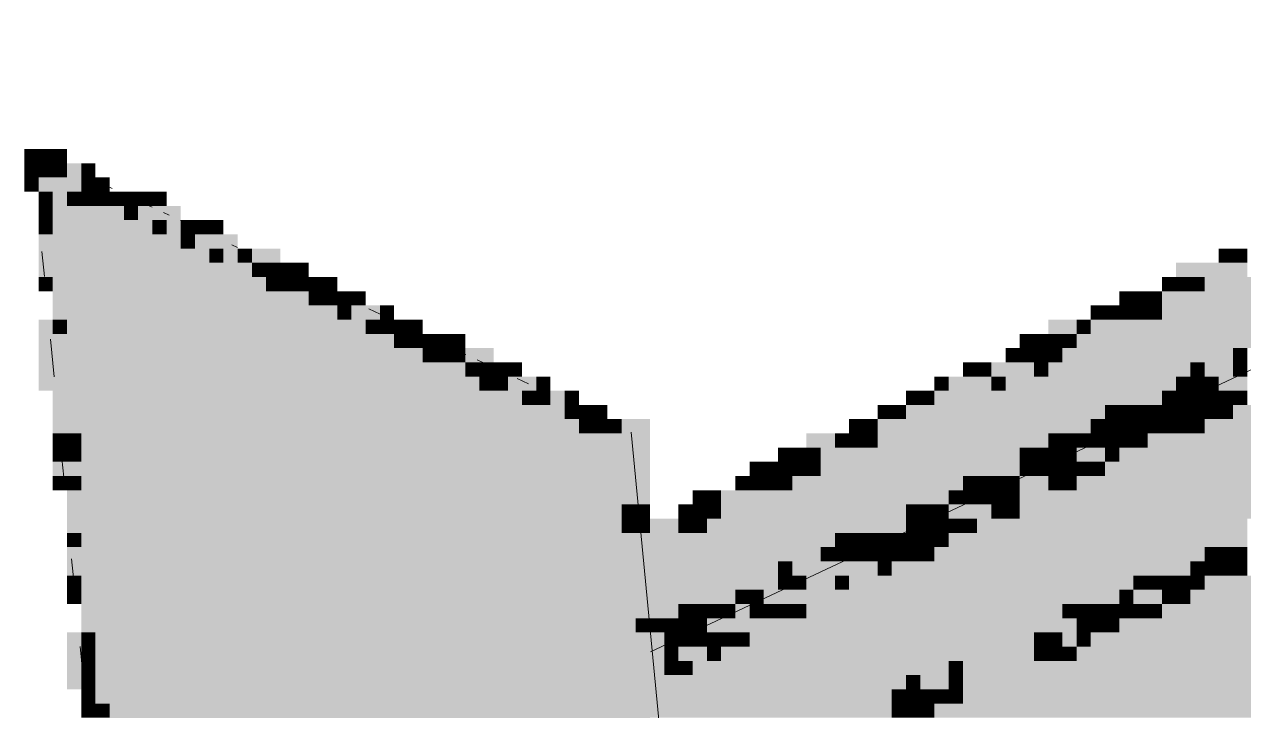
# Model space of a CAD drawing. Header units: millimetres. Extents: x 5 to 1315, y 5 to 292.
# Drawn here: x 1168.33 to 1176.59, y 98.67 to 103.32 of the extents above; entities that cross this region are included whole.
import ezdxf

# ---------------------------------------------------------------- set-up
doc = ezdxf.new("R2010")
doc.units = ezdxf.units.MM
doc.layers.add('EXISTING', color=7, linetype='Continuous')
doc.layers.add('IMAGES', color=7, linetype='Continuous')

# ---------------------------------------------------------------- blocks, each defined once
blk = doc.blocks.new('SHEET_03')
at = {"layer": 'EXISTING', "color": 250, "lineweight": 9}
for p, q in [((272.5693, 99.065), (281.6291, 103.3183)), ((268.3927, 102.3322), (268.3804, 102.4598)), ((268.3804, 102.4598), (268.5737, 102.369)), ((268.7283, 102.2964), (268.767, 102.2783)), ((268.8829, 102.2238), (268.9216, 102.2057)), ((268.9989, 102.1694), (269.0376, 102.1512)), ((269.1149, 102.1149), (269.1922, 102.0786)), ((269.2695, 102.0424), (269.3081, 102.0242)), ((269.3855, 101.9879), (269.5787, 101.8972)), ((269.7334, 101.8246), (269.772, 101.8064)), ((268.4626, 101.6092), (268.4461, 101.7793)), ((270.0039, 101.6975), (270.0426, 101.6794)), ((270.1199, 101.6431), (270.1972, 101.6068)), ((270.2745, 101.5705), (270.3132, 101.5524)), ((270.3905, 101.5161), (270.4678, 101.4798)), ((270.5451, 101.4435), (270.5838, 101.4253)), ((270.6611, 101.389), (270.8157, 101.3164)), ((271.009, 101.2257), (271.0476, 101.2076)), ((268.5283, 100.9287), (268.5037, 101.1839)), ((271.1636, 101.1531), (271.2023, 101.135)), ((271.2796, 101.0987), (271.3182, 101.0805)), ((271.3955, 101.0442), (271.4729, 101.0079)), ((271.5502, 100.9716), (271.5888, 100.9535)), ((271.6661, 100.9172), (271.7434, 100.8809)), ((271.8208, 100.8446), (271.8594, 100.8265)), ((272.014, 100.7539), (272.0913, 100.7176)), ((272.1687, 100.6813), (272.2073, 100.6631)), ((272.2846, 100.6268), (272.3619, 100.5905)), ((272.4392, 100.5542), (272.9076, 95.706)), ((268.594, 100.2482), (268.5817, 100.3758)), ((268.6639, 99.5253), (268.6474, 99.6954)), ((268.7296, 98.8448), (268.705, 99.1))]:
    blk.add_line(p, q, dxfattribs=at)
at = {"layer": 'IMAGES', "color": 7}
for points in [[(268.3273, 102.3768), (268.4236, 102.3768), (268.3273, 102.4733), (268.4236, 102.4733)], [(268.4236, 102.3768), (268.52, 102.3768), (268.4236, 102.4733), (268.52, 102.4733)], [(268.52, 102.3768), (268.6164, 102.3768), (268.52, 102.4733), (268.6164, 102.4733)], [(268.3273, 102.2804), (268.4236, 102.2804), (268.3273, 102.3768), (268.4236, 102.3768)], [(268.4236, 102.2804), (268.52, 102.2804), (268.4236, 102.3768), (268.52, 102.3768)], [(268.52, 102.2804), (268.6164, 102.2804), (268.52, 102.3768), (268.6164, 102.3768)], [(268.6164, 102.184), (268.7127, 102.184), (268.6164, 102.3768), (268.7127, 102.3768)], [(268.7127, 102.2804), (268.8091, 102.2804), (268.7127, 102.3768), (268.8091, 102.3768)], [(268.3273, 102.184), (268.4236, 102.184), (268.3273, 102.2804), (268.4236, 102.2804)], [(268.4236, 102.184), (268.6164, 102.184), (268.4236, 102.2804), (268.6164, 102.2804)], [(268.7127, 102.184), (268.8091, 102.184), (268.7127, 102.2804), (268.8091, 102.2804)], [(268.8091, 102.184), (268.9055, 102.184), (268.8091, 102.2804), (268.9055, 102.2804)], [(268.4236, 102.0876), (268.52, 102.0876), (268.4236, 102.184), (268.52, 102.184)], [(268.52, 101.9912), (268.6164, 101.9912), (268.52, 102.184), (268.6164, 102.184)], [(268.6164, 102.0876), (268.7127, 102.0876), (268.6164, 102.184), (268.7127, 102.184)], [(268.7127, 102.0876), (268.8091, 102.0876), (268.7127, 102.184), (268.8091, 102.184)], [(268.8091, 102.0876), (268.9055, 102.0876), (268.8091, 102.184), (268.9055, 102.184)], [(268.9055, 102.0876), (269.0018, 102.0876), (268.9055, 102.184), (269.0018, 102.184)], [(269.0018, 102.0876), (269.0982, 102.0876), (269.0018, 102.184), (269.0982, 102.184)], [(269.0982, 102.0876), (269.1945, 102.0876), (269.0982, 102.184), (269.1945, 102.184)], [(269.1945, 102.0876), (269.2909, 102.0876), (269.1945, 102.184), (269.2909, 102.184)], [(268.4236, 101.9912), (268.52, 101.9912), (268.4236, 102.0876), (268.52, 102.0876)], [(268.6164, 101.9912), (269.0018, 101.9912), (268.6164, 102.0876), (269.0018, 102.0876)], [(269.0018, 101.9912), (269.0982, 101.9912), (269.0018, 102.0876), (269.0982, 102.0876)], [(269.0982, 101.9912), (269.2909, 101.9912), (269.0982, 102.0876), (269.2909, 102.0876)], [(269.2909, 101.8948), (269.3873, 101.8948), (269.2909, 102.0876), (269.3873, 102.0876)], [(268.4236, 101.8948), (268.52, 101.8948), (268.4236, 101.9912), (268.52, 101.9912)], [(268.52, 101.8948), (269.1945, 101.8948), (268.52, 101.9912), (269.1945, 101.9912)], [(269.1945, 101.8948), (269.2909, 101.8948), (269.1945, 101.9912), (269.2909, 101.9912)], [(269.3873, 101.8948), (269.4836, 101.8948), (269.3873, 101.9912), (269.4836, 101.9912)], [(269.4836, 101.8948), (269.58, 101.8948), (269.4836, 101.9912), (269.58, 101.9912)], [(269.58, 101.8948), (269.6764, 101.8948), (269.58, 101.9912), (269.6764, 101.9912)], [(268.4236, 101.6056), (268.52, 101.6056), (268.4236, 101.8948), (268.52, 101.8948)], [(268.52, 101.7984), (269.3873, 101.7984), (268.52, 101.8948), (269.3873, 101.8948)], [(269.3873, 101.7984), (269.4836, 101.7984), (269.3873, 101.8948), (269.4836, 101.8948)], [(269.4836, 101.7984), (269.6764, 101.7984), (269.4836, 101.8948), (269.6764, 101.8948)], [(269.6764, 101.702), (269.7727, 101.702), (269.6764, 101.8948), (269.7727, 101.8948)], [(268.52, 101.702), (269.58, 101.702), (268.52, 101.7984), (269.58, 101.7984)], [(269.58, 101.702), (269.6764, 101.702), (269.58, 101.7984), (269.6764, 101.7984)], [(269.7727, 101.702), (269.8691, 101.702), (269.7727, 101.7984), (269.8691, 101.7984)], [(269.8691, 101.702), (270.0618, 101.702), (269.8691, 101.7984), (270.0618, 101.7984)], [(276.4218, 101.702), (276.5182, 101.702), (276.4218, 101.7984), (276.5182, 101.7984)], [(276.5182, 101.702), (276.6145, 101.702), (276.5182, 101.7984), (276.6145, 101.7984)], [(268.52, 101.6056), (269.8691, 101.6056), (268.52, 101.702), (269.8691, 101.702)], [(269.8691, 101.6056), (269.9655, 101.6056), (269.8691, 101.702), (269.9655, 101.702)], [(269.9655, 101.6056), (270.0618, 101.6056), (269.9655, 101.702), (270.0618, 101.702)], [(270.0618, 101.6056), (270.1582, 101.6056), (270.0618, 101.702), (270.1582, 101.702)], [(270.1582, 101.6056), (270.2545, 101.6056), (270.1582, 101.702), (270.2545, 101.702)], [(276.1327, 101.6056), (276.3255, 101.6056), (276.1327, 101.702), (276.3255, 101.702)], [(276.3255, 101.6056), (276.6145, 101.6056), (276.3255, 101.702), (276.6145, 101.702)], [(268.4236, 101.5092), (268.52, 101.5092), (268.4236, 101.6056), (268.52, 101.6056)], [(268.52, 101.5092), (269.9655, 101.5092), (268.52, 101.6056), (269.9655, 101.6056)], [(269.9655, 101.5092), (270.0618, 101.5092), (269.9655, 101.6056), (270.0618, 101.6056)], [(270.0618, 101.5092), (270.1582, 101.5092), (270.0618, 101.6056), (270.1582, 101.6056)], [(270.1582, 101.5092), (270.2545, 101.5092), (270.1582, 101.6056), (270.2545, 101.6056)], [(270.2545, 101.5092), (270.3509, 101.5092), (270.2545, 101.6056), (270.3509, 101.6056)], [(270.3509, 101.5092), (270.4473, 101.5092), (270.3509, 101.6056), (270.4473, 101.6056)], [(276.0364, 101.5092), (276.1327, 101.5092), (276.0364, 101.6056), (276.1327, 101.6056)], [(276.1327, 101.5092), (276.2291, 101.5092), (276.1327, 101.6056), (276.2291, 101.6056)], [(276.2291, 101.5092), (276.3255, 101.5092), (276.2291, 101.6056), (276.3255, 101.6056)], [(276.3255, 101.5092), (277.4818, 101.5092), (276.3255, 101.6056), (277.4818, 101.6056)], [(268.52, 101.3164), (268.6164, 101.3164), (268.52, 101.5092), (268.6164, 101.5092)], [(268.6164, 101.4128), (270.2545, 101.4128), (268.6164, 101.5092), (270.2545, 101.5092)], [(270.2545, 101.4128), (270.3509, 101.4128), (270.2545, 101.5092), (270.3509, 101.5092)], [(270.3509, 101.4128), (270.4473, 101.4128), (270.3509, 101.5092), (270.4473, 101.5092)], [(270.4473, 101.4128), (270.5436, 101.4128), (270.4473, 101.5092), (270.5436, 101.5092)], [(270.5436, 101.4128), (270.64, 101.4128), (270.5436, 101.5092), (270.64, 101.5092)], [(275.7473, 101.4128), (275.8436, 101.4128), (275.7473, 101.5092), (275.8436, 101.5092)], [(275.8436, 101.4128), (275.94, 101.4128), (275.8436, 101.5092), (275.94, 101.5092)], [(275.94, 101.4128), (276.0364, 101.4128), (275.94, 101.5092), (276.0364, 101.5092)], [(276.0364, 101.4128), (276.2291, 101.4128), (276.0364, 101.5092), (276.2291, 101.5092)], [(276.2291, 101.4128), (277.3855, 101.4128), (276.2291, 101.5092), (277.3855, 101.5092)], [(268.6164, 101.3164), (270.4473, 101.3164), (268.6164, 101.4128), (270.4473, 101.4128)], [(270.4473, 101.3164), (270.5436, 101.3164), (270.4473, 101.4128), (270.5436, 101.4128)], [(270.5436, 101.3164), (270.7364, 101.3164), (270.5436, 101.4128), (270.7364, 101.4128)], [(270.7364, 101.3164), (270.8327, 101.3164), (270.7364, 101.4128), (270.8327, 101.4128)], [(275.5545, 101.3164), (275.6509, 101.3164), (275.5545, 101.4128), (275.6509, 101.4128)], [(275.6509, 101.3164), (275.7473, 101.3164), (275.6509, 101.4128), (275.7473, 101.4128)], [(275.7473, 101.3164), (275.8436, 101.3164), (275.7473, 101.4128), (275.8436, 101.4128)], [(275.8436, 101.3164), (275.94, 101.3164), (275.8436, 101.4128), (275.94, 101.4128)], [(275.94, 101.3164), (276.0364, 101.3164), (275.94, 101.4128), (276.0364, 101.4128)], [(276.0364, 101.3164), (277.0964, 101.3164), (276.0364, 101.4128), (277.0964, 101.4128)], [(268.4236, 100.8344), (268.52, 100.8344), (268.4236, 101.3164), (268.52, 101.3164)], [(268.52, 101.22), (268.6164, 101.22), (268.52, 101.3164), (268.6164, 101.3164)], [(268.6164, 101.22), (270.64, 101.22), (268.6164, 101.3164), (270.64, 101.3164)], [(270.64, 101.22), (270.7364, 101.22), (270.64, 101.3164), (270.7364, 101.3164)], [(270.7364, 101.22), (270.8327, 101.22), (270.7364, 101.3164), (270.8327, 101.3164)], [(270.8327, 101.22), (270.9291, 101.22), (270.8327, 101.3164), (270.9291, 101.3164)], [(270.9291, 101.22), (271.0255, 101.22), (270.9291, 101.3164), (271.0255, 101.3164)], [(275.2655, 101.22), (275.4582, 101.22), (275.2655, 101.3164), (275.4582, 101.3164)], [(275.4582, 101.22), (275.5545, 101.22), (275.4582, 101.3164), (275.5545, 101.3164)], [(275.5545, 101.22), (275.7473, 101.22), (275.5545, 101.3164), (275.7473, 101.3164)], [(275.7473, 101.22), (277, 101.22), (275.7473, 101.3164), (277, 101.3164)], [(268.52, 100.8344), (268.6164, 100.8344), (268.52, 101.22), (268.6164, 101.22)], [(268.6164, 101.1236), (270.8327, 101.1236), (268.6164, 101.22), (270.8327, 101.22)], [(270.8327, 101.1236), (270.9291, 101.1236), (270.8327, 101.22), (270.9291, 101.22)], [(270.9291, 101.1236), (271.0255, 101.1236), (270.9291, 101.22), (271.0255, 101.22)], [(271.0255, 101.1236), (271.1218, 101.1236), (271.0255, 101.22), (271.1218, 101.22)], [(271.1218, 101.1236), (271.2182, 101.1236), (271.1218, 101.22), (271.2182, 101.22)], [(271.2182, 101.1236), (271.3145, 101.1236), (271.2182, 101.22), (271.3145, 101.22)], [(275.0727, 101.1236), (275.1691, 101.1236), (275.0727, 101.22), (275.1691, 101.22)], [(275.1691, 101.1236), (275.2655, 101.1236), (275.1691, 101.22), (275.2655, 101.22)], [(275.2655, 101.1236), (275.3618, 101.1236), (275.2655, 101.22), (275.3618, 101.22)], [(275.3618, 101.1236), (275.4582, 101.1236), (275.3618, 101.22), (275.4582, 101.22)], [(275.4582, 101.1236), (276.7109, 101.1236), (275.4582, 101.22), (276.7109, 101.22)], [(268.6164, 101.0272), (271.0255, 101.0272), (268.6164, 101.1236), (271.0255, 101.1236)], [(271.0255, 101.0272), (271.1218, 101.0272), (271.0255, 101.1236), (271.1218, 101.1236)], [(271.1218, 101.0272), (271.2182, 101.0272), (271.1218, 101.1236), (271.2182, 101.1236)], [(271.2182, 101.0272), (271.3145, 101.0272), (271.2182, 101.1236), (271.3145, 101.1236)], [(271.3145, 101.0272), (271.5073, 101.0272), (271.3145, 101.1236), (271.5073, 101.1236)], [(274.9764, 101.0272), (275.0727, 101.0272), (274.9764, 101.1236), (275.0727, 101.1236)], [(275.0727, 101.0272), (275.1691, 101.0272), (275.0727, 101.1236), (275.1691, 101.1236)], [(275.1691, 101.0272), (275.2655, 101.0272), (275.1691, 101.1236), (275.2655, 101.1236)], [(275.2655, 101.0272), (275.3618, 101.0272), (275.2655, 101.1236), (275.3618, 101.1236)], [(275.3618, 101.0272), (276.5182, 101.0272), (275.3618, 101.1236), (276.5182, 101.1236)], [(276.5182, 101.0272), (276.6145, 101.0272), (276.5182, 101.1236), (276.6145, 101.1236)], [(268.6164, 100.9308), (271.3145, 100.9308), (268.6164, 101.0272), (271.3145, 101.0272)], [(271.3145, 100.9308), (271.4109, 100.9308), (271.3145, 101.0272), (271.4109, 101.0272)], [(271.4109, 100.9308), (271.5073, 100.9308), (271.4109, 101.0272), (271.5073, 101.0272)], [(271.5073, 100.9308), (271.6036, 100.9308), (271.5073, 101.0272), (271.6036, 101.0272)], [(271.6036, 100.9308), (271.7, 100.9308), (271.6036, 101.0272), (271.7, 101.0272)], [(274.6873, 100.9308), (274.7836, 100.9308), (274.6873, 101.0272), (274.7836, 101.0272)], [(274.7836, 100.9308), (274.88, 100.9308), (274.7836, 101.0272), (274.88, 101.0272)], [(274.88, 100.9308), (275.1691, 100.9308), (274.88, 101.0272), (275.1691, 101.0272)], [(275.1691, 100.9308), (275.2655, 100.9308), (275.1691, 101.0272), (275.2655, 101.0272)], [(275.2655, 100.9308), (276.2291, 100.9308), (275.2655, 101.0272), (276.2291, 101.0272)], [(276.2291, 100.9308), (276.3255, 100.9308), (276.2291, 101.0272), (276.3255, 101.0272)], [(276.3255, 100.9308), (276.5182, 100.9308), (276.3255, 101.0272), (276.5182, 101.0272)], [(276.5182, 100.9308), (276.6145, 100.9308), (276.5182, 101.0272), (276.6145, 101.0272)], [(268.6164, 100.8344), (271.4109, 100.8344), (268.6164, 100.9308), (271.4109, 100.9308)], [(271.4109, 100.8344), (271.5073, 100.8344), (271.4109, 100.9308), (271.5073, 100.9308)], [(271.5073, 100.8344), (271.6036, 100.8344), (271.5073, 100.9308), (271.6036, 100.9308)], [(271.6036, 100.8344), (271.7964, 100.8344), (271.6036, 100.9308), (271.7964, 100.9308)], [(271.7964, 100.8344), (271.8927, 100.8344), (271.7964, 100.9308), (271.8927, 100.9308)], [(274.4945, 100.8344), (274.5909, 100.8344), (274.4945, 100.9308), (274.5909, 100.9308)], [(274.5909, 100.8344), (274.88, 100.8344), (274.5909, 100.9308), (274.88, 100.9308)], [(274.88, 100.8344), (274.9764, 100.8344), (274.88, 100.9308), (274.9764, 100.9308)], [(274.9764, 100.8344), (276.1327, 100.8344), (274.9764, 100.9308), (276.1327, 100.9308)], [(276.1327, 100.8344), (276.2291, 100.8344), (276.1327, 100.9308), (276.2291, 100.9308)], [(276.2291, 100.8344), (276.3255, 100.8344), (276.2291, 100.9308), (276.3255, 100.9308)], [(276.3255, 100.8344), (276.4218, 100.8344), (276.3255, 100.9308), (276.4218, 100.9308)], [(276.4218, 100.8344), (276.6145, 100.8344), (276.4218, 100.9308), (276.6145, 100.9308)], [(268.52, 100.6416), (268.6164, 100.6416), (268.52, 100.8344), (268.6164, 100.8344)], [(268.6164, 100.6416), (268.7127, 100.6416), (268.6164, 100.8344), (268.7127, 100.8344)], [(268.7127, 100.738), (271.7, 100.738), (268.7127, 100.8344), (271.7, 100.8344)], [(271.7, 100.738), (271.7964, 100.738), (271.7, 100.8344), (271.7964, 100.8344)], [(271.7964, 100.738), (271.8927, 100.738), (271.7964, 100.8344), (271.8927, 100.8344)], [(271.8927, 100.6416), (271.9891, 100.6416), (271.8927, 100.8344), (271.9891, 100.8344)], [(271.9891, 100.738), (272.0855, 100.738), (271.9891, 100.8344), (272.0855, 100.8344)], [(274.3018, 100.738), (274.3982, 100.738), (274.3018, 100.8344), (274.3982, 100.8344)], [(274.3982, 100.738), (274.4945, 100.738), (274.3982, 100.8344), (274.4945, 100.8344)], [(274.4945, 100.738), (274.6873, 100.738), (274.4945, 100.8344), (274.6873, 100.8344)], [(274.6873, 100.738), (274.88, 100.738), (274.6873, 100.8344), (274.88, 100.8344)], [(274.88, 100.738), (275.8436, 100.738), (274.88, 100.8344), (275.8436, 100.8344)], [(275.8436, 100.738), (276.0364, 100.738), (275.8436, 100.8344), (276.0364, 100.8344)], [(276.0364, 100.738), (276.1327, 100.738), (276.0364, 100.8344), (276.1327, 100.8344)], [(276.1327, 100.738), (276.2291, 100.738), (276.1327, 100.8344), (276.2291, 100.8344)], [(276.2291, 100.738), (276.3255, 100.738), (276.2291, 100.8344), (276.3255, 100.8344)], [(276.3255, 100.738), (276.4218, 100.738), (276.3255, 100.8344), (276.4218, 100.8344)], [(276.4218, 100.738), (276.5182, 100.738), (276.4218, 100.8344), (276.5182, 100.8344)], [(276.5182, 100.738), (276.6145, 100.738), (276.5182, 100.8344), (276.6145, 100.8344)], [(268.7127, 100.6416), (271.8927, 100.6416), (268.7127, 100.738), (271.8927, 100.738)], [(271.9891, 100.6416), (272.0855, 100.6416), (271.9891, 100.738), (272.0855, 100.738)], [(272.0855, 100.6416), (272.1818, 100.6416), (272.0855, 100.738), (272.1818, 100.738)], [(272.1818, 100.6416), (272.2782, 100.6416), (272.1818, 100.738), (272.2782, 100.738)], [(274.1091, 100.6416), (274.2055, 100.6416), (274.1091, 100.738), (274.2055, 100.738)], [(274.2055, 100.6416), (274.3018, 100.6416), (274.2055, 100.738), (274.3018, 100.738)], [(274.3018, 100.6416), (274.4945, 100.6416), (274.3018, 100.738), (274.4945, 100.738)], [(274.4945, 100.6416), (275.6509, 100.6416), (274.4945, 100.738), (275.6509, 100.738)], [(275.6509, 100.6416), (275.7473, 100.6416), (275.6509, 100.738), (275.7473, 100.738)], [(275.7473, 100.6416), (275.8436, 100.6416), (275.7473, 100.738), (275.8436, 100.738)], [(275.8436, 100.6416), (275.94, 100.6416), (275.8436, 100.738), (275.94, 100.738)], [(275.94, 100.6416), (276.0364, 100.6416), (275.94, 100.738), (276.0364, 100.738)], [(276.0364, 100.6416), (276.1327, 100.6416), (276.0364, 100.738), (276.1327, 100.738)], [(276.1327, 100.6416), (276.2291, 100.6416), (276.1327, 100.738), (276.2291, 100.738)], [(276.2291, 100.6416), (276.3255, 100.6416), (276.2291, 100.738), (276.3255, 100.738)], [(276.3255, 100.6416), (276.4218, 100.6416), (276.3255, 100.738), (276.4218, 100.738)], [(276.4218, 100.6416), (276.5182, 100.6416), (276.4218, 100.738), (276.5182, 100.738)], [(276.5182, 100.6416), (278.2527, 100.6416), (276.5182, 100.738), (278.2527, 100.738)], [(268.52, 100.5452), (268.7127, 100.5452), (268.52, 100.6416), (268.7127, 100.6416)], [(268.7127, 100.5452), (272.0855, 100.5452), (268.7127, 100.6416), (272.0855, 100.6416)], [(272.0855, 100.5452), (272.1818, 100.5452), (272.0855, 100.6416), (272.1818, 100.6416)], [(272.1818, 100.5452), (272.2782, 100.5452), (272.1818, 100.6416), (272.2782, 100.6416)], [(272.2782, 100.5452), (272.3745, 100.5452), (272.2782, 100.6416), (272.3745, 100.6416)], [(272.3745, 100.5452), (272.5673, 100.5452), (272.3745, 100.6416), (272.5673, 100.6416)], [(273.9164, 100.5452), (274.0127, 100.5452), (273.9164, 100.6416), (274.0127, 100.6416)], [(274.0127, 100.5452), (274.1091, 100.5452), (274.0127, 100.6416), (274.1091, 100.6416)], [(274.1091, 100.5452), (274.3018, 100.5452), (274.1091, 100.6416), (274.3018, 100.6416)], [(274.3018, 100.5452), (275.5545, 100.5452), (274.3018, 100.6416), (275.5545, 100.6416)], [(275.5545, 100.5452), (275.6509, 100.5452), (275.5545, 100.6416), (275.6509, 100.6416)], [(275.6509, 100.5452), (275.7473, 100.5452), (275.6509, 100.6416), (275.7473, 100.6416)], [(275.7473, 100.5452), (275.8436, 100.5452), (275.7473, 100.6416), (275.8436, 100.6416)], [(275.8436, 100.5452), (275.94, 100.5452), (275.8436, 100.6416), (275.94, 100.6416)], [(275.94, 100.5452), (276.0364, 100.5452), (275.94, 100.6416), (276.0364, 100.6416)], [(276.0364, 100.5452), (276.1327, 100.5452), (276.0364, 100.6416), (276.1327, 100.6416)], [(276.1327, 100.5452), (276.2291, 100.5452), (276.1327, 100.6416), (276.2291, 100.6416)], [(276.2291, 100.5452), (276.3255, 100.5452), (276.2291, 100.6416), (276.3255, 100.6416)], [(276.3255, 100.5452), (278.2527, 100.5452), (276.3255, 100.6416), (278.2527, 100.6416)], [(268.52, 100.4488), (268.6164, 100.4488), (268.52, 100.5452), (268.6164, 100.5452)], [(268.6164, 100.4488), (268.7127, 100.4488), (268.6164, 100.5452), (268.7127, 100.5452)], [(268.7127, 100.4488), (272.2782, 100.4488), (268.7127, 100.5452), (272.2782, 100.5452)], [(272.2782, 100.4488), (272.5673, 100.4488), (272.2782, 100.5452), (272.5673, 100.5452)], [(273.6273, 100.4488), (273.82, 100.4488), (273.6273, 100.5452), (273.82, 100.5452)], [(273.82, 100.4488), (273.9164, 100.4488), (273.82, 100.5452), (273.9164, 100.5452)], [(273.9164, 100.4488), (274.0127, 100.4488), (273.9164, 100.5452), (274.0127, 100.5452)], [(274.0127, 100.4488), (274.1091, 100.4488), (274.0127, 100.5452), (274.1091, 100.5452)], [(274.1091, 100.4488), (275.2655, 100.4488), (274.1091, 100.5452), (275.2655, 100.5452)], [(275.2655, 100.4488), (275.3618, 100.4488), (275.2655, 100.5452), (275.3618, 100.5452)], [(275.3618, 100.4488), (275.4582, 100.4488), (275.3618, 100.5452), (275.4582, 100.5452)], [(275.4582, 100.4488), (275.5545, 100.4488), (275.4582, 100.5452), (275.5545, 100.5452)], [(275.5545, 100.4488), (275.6509, 100.4488), (275.5545, 100.5452), (275.6509, 100.5452)], [(275.6509, 100.4488), (275.7473, 100.4488), (275.6509, 100.5452), (275.7473, 100.5452)], [(275.7473, 100.4488), (275.8436, 100.4488), (275.7473, 100.5452), (275.8436, 100.5452)], [(275.8436, 100.4488), (275.94, 100.4488), (275.8436, 100.5452), (275.94, 100.5452)], [(275.94, 100.4488), (276.1327, 100.4488), (275.94, 100.5452), (276.1327, 100.5452)], [(276.1327, 100.4488), (277.7709, 100.4488), (276.1327, 100.5452), (277.7709, 100.5452)], [(268.52, 100.3524), (268.6164, 100.3524), (268.52, 100.4488), (268.6164, 100.4488)], [(268.6164, 100.3524), (268.7127, 100.3524), (268.6164, 100.4488), (268.7127, 100.4488)], [(268.7127, 100.1596), (272.3745, 100.1596), (268.7127, 100.4488), (272.3745, 100.4488)], [(272.3745, 100.0632), (272.5673, 100.0632), (272.3745, 100.4488), (272.5673, 100.4488)], [(273.4345, 100.3524), (273.5309, 100.3524), (273.4345, 100.4488), (273.5309, 100.4488)], [(273.5309, 100.3524), (273.6273, 100.3524), (273.5309, 100.4488), (273.6273, 100.4488)], [(273.6273, 100.3524), (273.7236, 100.3524), (273.6273, 100.4488), (273.7236, 100.4488)], [(273.7236, 100.3524), (273.9164, 100.3524), (273.7236, 100.4488), (273.9164, 100.4488)], [(273.9164, 100.3524), (275.0727, 100.3524), (273.9164, 100.4488), (275.0727, 100.4488)], [(275.0727, 100.3524), (275.1691, 100.3524), (275.0727, 100.4488), (275.1691, 100.4488)], [(275.1691, 100.3524), (275.2655, 100.3524), (275.1691, 100.4488), (275.2655, 100.4488)], [(275.2655, 100.3524), (275.3618, 100.3524), (275.2655, 100.4488), (275.3618, 100.4488)], [(275.3618, 100.3524), (275.4582, 100.3524), (275.3618, 100.4488), (275.4582, 100.4488)], [(275.4582, 100.3524), (275.6509, 100.3524), (275.4582, 100.4488), (275.6509, 100.4488)], [(275.6509, 100.3524), (275.7473, 100.3524), (275.6509, 100.4488), (275.7473, 100.4488)], [(275.7473, 100.3524), (275.94, 100.3524), (275.7473, 100.4488), (275.94, 100.4488)], [(275.94, 100.3524), (277.5782, 100.3524), (275.94, 100.4488), (277.5782, 100.4488)], [(268.52, 100.256), (268.7127, 100.256), (268.52, 100.3524), (268.7127, 100.3524)], [(273.2418, 100.256), (273.3382, 100.256), (273.2418, 100.3524), (273.3382, 100.3524)], [(273.3382, 100.256), (273.4345, 100.256), (273.3382, 100.3524), (273.4345, 100.3524)], [(273.4345, 100.256), (273.5309, 100.256), (273.4345, 100.3524), (273.5309, 100.3524)], [(273.5309, 100.256), (273.6273, 100.256), (273.5309, 100.3524), (273.6273, 100.3524)], [(273.6273, 100.256), (273.7236, 100.256), (273.6273, 100.3524), (273.7236, 100.3524)], [(273.7236, 100.256), (274.88, 100.256), (273.7236, 100.3524), (274.88, 100.3524)], [(274.88, 100.256), (275.0727, 100.256), (274.88, 100.3524), (275.0727, 100.3524)], [(275.0727, 100.256), (275.1691, 100.256), (275.0727, 100.3524), (275.1691, 100.3524)], [(275.1691, 100.256), (275.2655, 100.256), (275.1691, 100.3524), (275.2655, 100.3524)], [(275.2655, 100.256), (275.3618, 100.256), (275.2655, 100.3524), (275.3618, 100.3524)], [(275.3618, 100.256), (275.4582, 100.256), (275.3618, 100.3524), (275.4582, 100.3524)], [(275.4582, 100.256), (275.5545, 100.256), (275.4582, 100.3524), (275.5545, 100.3524)], [(275.5545, 100.256), (275.6509, 100.256), (275.5545, 100.3524), (275.6509, 100.3524)], [(275.6509, 100.256), (277.4818, 100.256), (275.6509, 100.3524), (277.4818, 100.3524)], [(268.52, 100.1596), (268.6164, 100.1596), (268.52, 100.256), (268.6164, 100.256)], [(268.6164, 100.1596), (268.7127, 100.1596), (268.6164, 100.256), (268.7127, 100.256)], [(273.1455, 100.1596), (273.2418, 100.1596), (273.1455, 100.256), (273.2418, 100.256)], [(273.2418, 100.1596), (273.3382, 100.1596), (273.2418, 100.256), (273.3382, 100.256)], [(273.3382, 100.1596), (273.4345, 100.1596), (273.3382, 100.256), (273.4345, 100.256)], [(273.4345, 100.1596), (273.5309, 100.1596), (273.4345, 100.256), (273.5309, 100.256)], [(273.5309, 100.1596), (274.6873, 100.1596), (273.5309, 100.256), (274.6873, 100.256)], [(274.6873, 100.1596), (274.7836, 100.1596), (274.6873, 100.256), (274.7836, 100.256)], [(274.7836, 100.1596), (274.88, 100.1596), (274.7836, 100.256), (274.88, 100.256)], [(274.88, 100.1596), (274.9764, 100.1596), (274.88, 100.256), (274.9764, 100.256)], [(274.9764, 100.1596), (275.0727, 100.1596), (274.9764, 100.256), (275.0727, 100.256)], [(275.0727, 100.1596), (275.2655, 100.1596), (275.0727, 100.256), (275.2655, 100.256)], [(275.2655, 100.1596), (275.3618, 100.1596), (275.2655, 100.256), (275.3618, 100.256)], [(275.3618, 100.1596), (275.4582, 100.1596), (275.3618, 100.256), (275.4582, 100.256)], [(275.4582, 100.1596), (277.1927, 100.1596), (275.4582, 100.256), (277.1927, 100.256)], [(268.6164, 99.8704), (268.7127, 99.8704), (268.6164, 100.1596), (268.7127, 100.1596)], [(268.7127, 99.292), (268.8091, 99.292), (268.7127, 100.1596), (268.8091, 100.1596)], [(268.8091, 99.8704), (272.3745, 99.8704), (268.8091, 100.1596), (272.3745, 100.1596)], [(272.8564, 100.0632), (272.9527, 100.0632), (272.8564, 100.1596), (272.9527, 100.1596)], [(272.9527, 100.0632), (273.0491, 100.0632), (272.9527, 100.1596), (273.0491, 100.1596)], [(273.0491, 100.0632), (273.3382, 100.0632), (273.0491, 100.1596), (273.3382, 100.1596)], [(273.3382, 100.0632), (274.3982, 100.0632), (273.3382, 100.1596), (274.3982, 100.1596)], [(274.3982, 100.0632), (274.5909, 100.0632), (274.3982, 100.1596), (274.5909, 100.1596)], [(274.5909, 100.0632), (274.6873, 100.0632), (274.5909, 100.1596), (274.6873, 100.1596)], [(274.6873, 100.0632), (274.7836, 100.0632), (274.6873, 100.1596), (274.7836, 100.1596)], [(274.7836, 100.0632), (274.88, 100.0632), (274.7836, 100.1596), (274.88, 100.1596)], [(274.88, 100.0632), (274.9764, 100.0632), (274.88, 100.1596), (274.9764, 100.1596)], [(274.9764, 100.0632), (275.0727, 100.0632), (274.9764, 100.1596), (275.0727, 100.1596)], [(275.0727, 100.0632), (275.3618, 100.0632), (275.0727, 100.1596), (275.3618, 100.1596)], [(275.3618, 100.0632), (277.0964, 100.0632), (275.3618, 100.1596), (277.0964, 100.1596)], [(272.3745, 99.9668), (272.4709, 99.9668), (272.3745, 100.0632), (272.4709, 100.0632)], [(272.4709, 99.9668), (272.5673, 99.9668), (272.4709, 100.0632), (272.5673, 100.0632)], [(272.76, 99.9668), (272.8564, 99.9668), (272.76, 100.0632), (272.8564, 100.0632)], [(272.8564, 99.9668), (272.9527, 99.9668), (272.8564, 100.0632), (272.9527, 100.0632)], [(272.9527, 99.9668), (273.0491, 99.9668), (272.9527, 100.0632), (273.0491, 100.0632)], [(273.0491, 99.9668), (274.3018, 99.9668), (273.0491, 100.0632), (274.3018, 100.0632)], [(274.3018, 99.9668), (274.3982, 99.9668), (274.3018, 100.0632), (274.3982, 100.0632)], [(274.3982, 99.9668), (274.4945, 99.9668), (274.3982, 100.0632), (274.4945, 100.0632)], [(274.4945, 99.9668), (274.5909, 99.9668), (274.4945, 100.0632), (274.5909, 100.0632)], [(274.5909, 99.9668), (274.88, 99.9668), (274.5909, 100.0632), (274.88, 100.0632)], [(274.88, 99.9668), (274.9764, 99.9668), (274.88, 100.0632), (274.9764, 100.0632)], [(274.9764, 99.9668), (275.0727, 99.9668), (274.9764, 100.0632), (275.0727, 100.0632)], [(275.0727, 99.9668), (277.0964, 99.9668), (275.0727, 100.0632), (277.0964, 100.0632)], [(272.3745, 99.8704), (272.4709, 99.8704), (272.3745, 99.9668), (272.4709, 99.9668)], [(272.4709, 99.8704), (272.5673, 99.8704), (272.4709, 99.9668), (272.5673, 99.9668)], [(272.5673, 99.292), (272.6636, 99.292), (272.5673, 99.9668), (272.6636, 99.9668)], [(272.6636, 99.292), (272.76, 99.292), (272.6636, 99.9668), (272.76, 99.9668)], [(272.76, 99.8704), (272.8564, 99.8704), (272.76, 99.9668), (272.8564, 99.9668)], [(272.8564, 99.8704), (272.9527, 99.8704), (272.8564, 99.9668), (272.9527, 99.9668)], [(272.9527, 99.8704), (274.1091, 99.8704), (272.9527, 99.9668), (274.1091, 99.9668)], [(274.1091, 99.8704), (274.3018, 99.8704), (274.1091, 99.9668), (274.3018, 99.9668)], [(274.3018, 99.8704), (274.3982, 99.8704), (274.3018, 99.9668), (274.3982, 99.9668)], [(274.3982, 99.8704), (274.4945, 99.8704), (274.3982, 99.9668), (274.4945, 99.9668)], [(274.4945, 99.8704), (274.5909, 99.8704), (274.4945, 99.9668), (274.5909, 99.9668)], [(274.5909, 99.8704), (274.6873, 99.8704), (274.5909, 99.9668), (274.6873, 99.9668)], [(274.6873, 99.8704), (274.7836, 99.8704), (274.6873, 99.9668), (274.7836, 99.9668)], [(274.7836, 99.8704), (274.9764, 99.8704), (274.7836, 99.9668), (274.9764, 99.9668)], [(274.9764, 99.8704), (276.6145, 99.8704), (274.9764, 99.9668), (276.6145, 99.9668)], [(268.6164, 99.774), (268.7127, 99.774), (268.6164, 99.8704), (268.7127, 99.8704)], [(268.8091, 99.292), (272.4709, 99.292), (268.8091, 99.8704), (272.4709, 99.8704)], [(272.4709, 99.292), (272.5673, 99.292), (272.4709, 99.8704), (272.5673, 99.8704)], [(272.76, 99.774), (273.82, 99.774), (272.76, 99.8704), (273.82, 99.8704)], [(273.82, 99.774), (273.9164, 99.774), (273.82, 99.8704), (273.9164, 99.8704)], [(273.9164, 99.774), (274.0127, 99.774), (273.9164, 99.8704), (274.0127, 99.8704)], [(274.0127, 99.774), (274.1091, 99.774), (274.0127, 99.8704), (274.1091, 99.8704)], [(274.1091, 99.774), (274.2055, 99.774), (274.1091, 99.8704), (274.2055, 99.8704)], [(274.2055, 99.774), (274.3018, 99.774), (274.2055, 99.8704), (274.3018, 99.8704)], [(274.3018, 99.774), (274.3982, 99.774), (274.3018, 99.8704), (274.3982, 99.8704)], [(274.3982, 99.774), (274.4945, 99.774), (274.3982, 99.8704), (274.4945, 99.8704)], [(274.4945, 99.774), (274.5909, 99.774), (274.4945, 99.8704), (274.5909, 99.8704)], [(274.5909, 99.774), (276.6145, 99.774), (274.5909, 99.8704), (276.6145, 99.8704)], [(268.6164, 99.5812), (268.7127, 99.5812), (268.6164, 99.774), (268.7127, 99.774)], [(272.76, 99.6776), (273.7236, 99.6776), (272.76, 99.774), (273.7236, 99.774)], [(273.7236, 99.6776), (273.82, 99.6776), (273.7236, 99.774), (273.82, 99.774)], [(273.82, 99.6776), (273.9164, 99.6776), (273.82, 99.774), (273.9164, 99.774)], [(273.9164, 99.6776), (274.0127, 99.6776), (273.9164, 99.774), (274.0127, 99.774)], [(274.0127, 99.6776), (274.1091, 99.6776), (274.0127, 99.774), (274.1091, 99.774)], [(274.1091, 99.6776), (274.2055, 99.6776), (274.1091, 99.774), (274.2055, 99.774)], [(274.2055, 99.6776), (274.3018, 99.6776), (274.2055, 99.774), (274.3018, 99.774)], [(274.3018, 99.6776), (274.3982, 99.6776), (274.3018, 99.774), (274.3982, 99.774)], [(274.3982, 99.6776), (274.4945, 99.6776), (274.3982, 99.774), (274.4945, 99.774)], [(274.4945, 99.6776), (276.3255, 99.6776), (274.4945, 99.774), (276.3255, 99.774)], [(276.3255, 99.6776), (276.4218, 99.6776), (276.3255, 99.774), (276.4218, 99.774)], [(276.4218, 99.6776), (276.5182, 99.6776), (276.4218, 99.774), (276.5182, 99.774)], [(276.5182, 99.6776), (276.6145, 99.6776), (276.5182, 99.774), (276.6145, 99.774)], [(272.76, 99.5812), (273.4345, 99.5812), (272.76, 99.6776), (273.4345, 99.6776)], [(273.4345, 99.5812), (273.5309, 99.5812), (273.4345, 99.6776), (273.5309, 99.6776)], [(273.5309, 99.5812), (273.7236, 99.5812), (273.5309, 99.6776), (273.7236, 99.6776)], [(273.7236, 99.5812), (274.1091, 99.5812), (273.7236, 99.6776), (274.1091, 99.6776)], [(274.1091, 99.5812), (274.2055, 99.5812), (274.1091, 99.6776), (274.2055, 99.6776)], [(274.2055, 99.5812), (276.2291, 99.5812), (274.2055, 99.6776), (276.2291, 99.6776)], [(276.2291, 99.5812), (276.3255, 99.5812), (276.2291, 99.6776), (276.3255, 99.6776)], [(276.3255, 99.5812), (276.4218, 99.5812), (276.3255, 99.6776), (276.4218, 99.6776)], [(276.4218, 99.5812), (276.5182, 99.5812), (276.4218, 99.6776), (276.5182, 99.6776)], [(276.5182, 99.5812), (276.6145, 99.5812), (276.5182, 99.6776), (276.6145, 99.6776)], [(268.6164, 99.4848), (268.7127, 99.4848), (268.6164, 99.5812), (268.7127, 99.5812)], [(272.76, 99.4848), (273.2418, 99.4848), (272.76, 99.5812), (273.2418, 99.5812)], [(273.2418, 99.4848), (273.4345, 99.4848), (273.2418, 99.5812), (273.4345, 99.5812)], [(273.4345, 99.4848), (273.5309, 99.4848), (273.4345, 99.5812), (273.5309, 99.5812)], [(273.5309, 99.4848), (273.6273, 99.4848), (273.5309, 99.5812), (273.6273, 99.5812)], [(273.6273, 99.4848), (273.82, 99.4848), (273.6273, 99.5812), (273.82, 99.5812)], [(273.82, 99.4848), (273.9164, 99.4848), (273.82, 99.5812), (273.9164, 99.5812)], [(273.9164, 99.4848), (274.1091, 99.4848), (273.9164, 99.5812), (274.1091, 99.5812)], [(274.1091, 99.4848), (275.8436, 99.4848), (274.1091, 99.5812), (275.8436, 99.5812)], [(275.8436, 99.4848), (275.94, 99.4848), (275.8436, 99.5812), (275.94, 99.5812)], [(275.94, 99.4848), (276.0364, 99.4848), (275.94, 99.5812), (276.0364, 99.5812)], [(276.0364, 99.4848), (276.1327, 99.4848), (276.0364, 99.5812), (276.1327, 99.5812)], [(276.1327, 99.4848), (276.2291, 99.4848), (276.1327, 99.5812), (276.2291, 99.5812)], [(276.2291, 99.4848), (276.3255, 99.4848), (276.2291, 99.5812), (276.3255, 99.5812)], [(276.3255, 99.4848), (281.24, 99.4848), (276.3255, 99.5812), (281.24, 99.5812)], [(268.6164, 99.3884), (268.7127, 99.3884), (268.6164, 99.4848), (268.7127, 99.4848)], [(272.76, 99.3884), (272.9527, 99.3884), (272.76, 99.4848), (272.9527, 99.4848)], [(272.9527, 99.3884), (273.1455, 99.3884), (272.9527, 99.4848), (273.1455, 99.4848)], [(273.1455, 99.3884), (273.2418, 99.3884), (273.1455, 99.4848), (273.2418, 99.4848)], [(273.2418, 99.3884), (273.3382, 99.3884), (273.2418, 99.4848), (273.3382, 99.4848)], [(273.3382, 99.3884), (273.6273, 99.3884), (273.3382, 99.4848), (273.6273, 99.4848)], [(273.6273, 99.3884), (273.82, 99.3884), (273.6273, 99.4848), (273.82, 99.4848)], [(273.82, 99.3884), (275.7473, 99.3884), (273.82, 99.4848), (275.7473, 99.4848)], [(275.7473, 99.3884), (275.8436, 99.3884), (275.7473, 99.4848), (275.8436, 99.4848)], [(275.8436, 99.3884), (276.0364, 99.3884), (275.8436, 99.4848), (276.0364, 99.4848)], [(276.0364, 99.3884), (276.1327, 99.3884), (276.0364, 99.4848), (276.1327, 99.4848)], [(276.1327, 99.3884), (276.2291, 99.3884), (276.1327, 99.4848), (276.2291, 99.4848)], [(276.2291, 99.3884), (280.9509, 99.3884), (276.2291, 99.4848), (280.9509, 99.4848)], [(272.76, 99.292), (272.8564, 99.292), (272.76, 99.3884), (272.8564, 99.3884)], [(272.8564, 99.292), (272.9527, 99.292), (272.8564, 99.3884), (272.9527, 99.3884)], [(272.9527, 99.292), (273.0491, 99.292), (272.9527, 99.3884), (273.0491, 99.3884)], [(273.0491, 99.292), (273.1455, 99.292), (273.0491, 99.3884), (273.1455, 99.3884)], [(273.1455, 99.1956), (273.2418, 99.1956), (273.1455, 99.3884), (273.2418, 99.3884)], [(273.2418, 99.292), (273.3382, 99.292), (273.2418, 99.3884), (273.3382, 99.3884)], [(273.3382, 99.292), (273.4345, 99.292), (273.3382, 99.3884), (273.4345, 99.3884)], [(273.4345, 99.292), (273.5309, 99.292), (273.4345, 99.3884), (273.5309, 99.3884)], [(273.5309, 99.292), (273.6273, 99.292), (273.5309, 99.3884), (273.6273, 99.3884)], [(273.6273, 99.292), (275.3618, 99.292), (273.6273, 99.3884), (275.3618, 99.3884)], [(275.3618, 99.292), (275.4582, 99.292), (275.3618, 99.3884), (275.4582, 99.3884)], [(275.4582, 99.292), (275.5545, 99.292), (275.4582, 99.3884), (275.5545, 99.3884)], [(275.5545, 99.292), (275.6509, 99.292), (275.5545, 99.3884), (275.6509, 99.3884)], [(275.6509, 99.292), (275.7473, 99.292), (275.6509, 99.3884), (275.7473, 99.3884)], [(275.7473, 99.292), (275.8436, 99.292), (275.7473, 99.3884), (275.8436, 99.3884)], [(275.8436, 99.292), (275.94, 99.292), (275.8436, 99.3884), (275.94, 99.3884)], [(275.94, 99.292), (276.0364, 99.292), (275.94, 99.3884), (276.0364, 99.3884)], [(276.0364, 99.292), (280.6618, 99.292), (276.0364, 99.3884), (280.6618, 99.3884)], [(268.7127, 99.1956), (272.4709, 99.1956), (268.7127, 99.292), (272.4709, 99.292)], [(272.4709, 99.1956), (272.5673, 99.1956), (272.4709, 99.292), (272.5673, 99.292)], [(272.5673, 99.1956), (272.6636, 99.1956), (272.5673, 99.292), (272.6636, 99.292)], [(272.6636, 99.1956), (272.76, 99.1956), (272.6636, 99.292), (272.76, 99.292)], [(272.76, 99.1956), (272.8564, 99.1956), (272.76, 99.292), (272.8564, 99.292)], [(272.8564, 99.1956), (272.9527, 99.1956), (272.8564, 99.292), (272.9527, 99.292)], [(272.9527, 99.1956), (273.1455, 99.1956), (272.9527, 99.292), (273.1455, 99.292)], [(273.2418, 99.1956), (273.4345, 99.1956), (273.2418, 99.292), (273.4345, 99.292)], [(273.4345, 99.1956), (275.3618, 99.1956), (273.4345, 99.292), (275.3618, 99.292)], [(275.3618, 99.0992), (275.4582, 99.0992), (275.3618, 99.292), (275.4582, 99.292)], [(275.4582, 99.1956), (275.5545, 99.1956), (275.4582, 99.292), (275.5545, 99.292)], [(275.5545, 99.1956), (275.6509, 99.1956), (275.5545, 99.292), (275.6509, 99.292)], [(275.6509, 99.1956), (275.7473, 99.1956), (275.6509, 99.292), (275.7473, 99.292)], [(275.7473, 99.1956), (280.5655, 99.1956), (275.7473, 99.292), (280.5655, 99.292)], [(268.6164, 98.81), (268.7127, 98.81), (268.6164, 99.1956), (268.7127, 99.1956)], [(268.7127, 99.0992), (268.8091, 99.0992), (268.7127, 99.1956), (268.8091, 99.1956)], [(268.8091, 98.7136), (272.5673, 98.7136), (268.8091, 99.1956), (272.5673, 99.1956)], [(272.5673, 98.6172), (272.6636, 98.6172), (272.5673, 99.1956), (272.6636, 99.1956)], [(272.6636, 99.0992), (272.76, 99.0992), (272.6636, 99.1956), (272.76, 99.1956)], [(272.76, 99.0992), (272.8564, 99.0992), (272.76, 99.1956), (272.8564, 99.1956)], [(272.8564, 99.0992), (272.9527, 99.0992), (272.8564, 99.1956), (272.9527, 99.1956)], [(272.9527, 99.0992), (273.0491, 99.0992), (272.9527, 99.1956), (273.0491, 99.1956)], [(273.0491, 99.0992), (273.1455, 99.0992), (273.0491, 99.1956), (273.1455, 99.1956)], [(273.1455, 99.0992), (273.2418, 99.0992), (273.1455, 99.1956), (273.2418, 99.1956)], [(273.2418, 99.0992), (275.1691, 99.0992), (273.2418, 99.1956), (275.1691, 99.1956)], [(275.1691, 99.0992), (275.2655, 99.0992), (275.1691, 99.1956), (275.2655, 99.1956)], [(275.2655, 99.0992), (275.3618, 99.0992), (275.2655, 99.1956), (275.3618, 99.1956)], [(275.4582, 99.0992), (275.5545, 99.0992), (275.4582, 99.1956), (275.5545, 99.1956)], [(275.5545, 99.0992), (280.2764, 99.0992), (275.5545, 99.1956), (280.2764, 99.1956)], [(268.7127, 99.0028), (268.8091, 99.0028), (268.7127, 99.0992), (268.8091, 99.0992)], [(272.6636, 99.0028), (272.76, 99.0028), (272.6636, 99.0992), (272.76, 99.0992)], [(272.76, 99.0028), (272.9527, 99.0028), (272.76, 99.0992), (272.9527, 99.0992)], [(272.9527, 99.0028), (273.0491, 99.0028), (272.9527, 99.0992), (273.0491, 99.0992)], [(273.0491, 99.0028), (274.6873, 99.0028), (273.0491, 99.0992), (274.6873, 99.0992)], [(274.6873, 99.0028), (274.88, 99.0028), (274.6873, 99.0992), (274.88, 99.0992)], [(274.88, 99.0028), (275.0727, 99.0028), (274.88, 99.0992), (275.0727, 99.0992)], [(275.0727, 98.9064), (275.1691, 98.9064), (275.0727, 99.0992), (275.1691, 99.0992)], [(275.1691, 99.0028), (275.2655, 99.0028), (275.1691, 99.0992), (275.2655, 99.0992)], [(275.2655, 99.0028), (275.3618, 99.0028), (275.2655, 99.0992), (275.3618, 99.0992)], [(275.3618, 99.0028), (275.4582, 99.0028), (275.3618, 99.0992), (275.4582, 99.0992)], [(275.4582, 99.0028), (280.18, 99.0028), (275.4582, 99.0992), (280.18, 99.0992)], [(268.7127, 98.9064), (268.8091, 98.9064), (268.7127, 99.0028), (268.8091, 99.0028)], [(272.6636, 98.9064), (272.76, 98.9064), (272.6636, 99.0028), (272.76, 99.0028)], [(272.76, 98.9064), (272.8564, 98.9064), (272.76, 99.0028), (272.8564, 99.0028)], [(272.8564, 98.9064), (274.5909, 98.9064), (272.8564, 99.0028), (274.5909, 99.0028)], [(274.5909, 98.9064), (274.6873, 98.9064), (274.5909, 99.0028), (274.6873, 99.0028)], [(274.6873, 98.9064), (275.0727, 98.9064), (274.6873, 99.0028), (275.0727, 99.0028)], [(275.1691, 98.9064), (279.8909, 98.9064), (275.1691, 99.0028), (279.8909, 99.0028)], [(268.7127, 98.81), (268.8091, 98.81), (268.7127, 98.9064), (268.8091, 98.9064)], [(272.6636, 98.7136), (272.76, 98.7136), (272.6636, 98.9064), (272.76, 98.9064)], [(272.76, 98.81), (274.3018, 98.81), (272.76, 98.9064), (274.3018, 98.9064)], [(274.3018, 98.81), (274.3982, 98.81), (274.3018, 98.9064), (274.3982, 98.9064)], [(274.3982, 98.81), (274.5909, 98.81), (274.3982, 98.9064), (274.5909, 98.9064)], [(274.5909, 98.81), (274.6873, 98.81), (274.5909, 98.9064), (274.6873, 98.9064)], [(274.6873, 98.81), (274.88, 98.81), (274.6873, 98.9064), (274.88, 98.9064)], [(274.88, 98.81), (275.0727, 98.81), (274.88, 98.9064), (275.0727, 98.9064)], [(275.0727, 98.81), (279.6982, 98.81), (275.0727, 98.9064), (279.6982, 98.9064)], [(268.7127, 98.7136), (268.8091, 98.7136), (268.7127, 98.81), (268.8091, 98.81)], [(272.76, 98.7136), (274.2055, 98.7136), (272.76, 98.81), (274.2055, 98.81)], [(274.2055, 98.7136), (274.3018, 98.7136), (274.2055, 98.81), (274.3018, 98.81)], [(274.3018, 98.7136), (274.3982, 98.7136), (274.3018, 98.81), (274.3982, 98.81)], [(274.3982, 98.7136), (274.4945, 98.7136), (274.3982, 98.81), (274.4945, 98.81)], [(274.4945, 98.7136), (274.5909, 98.7136), (274.4945, 98.81), (274.5909, 98.81)], [(274.5909, 98.7136), (274.6873, 98.7136), (274.5909, 98.81), (274.6873, 98.81)], [(274.6873, 98.7136), (274.88, 98.7136), (274.6873, 98.81), (274.88, 98.81)], [(274.88, 98.7136), (279.6018, 98.7136), (274.88, 98.81), (279.6018, 98.81)], [(268.7127, 98.6172), (268.8091, 98.6172), (268.7127, 98.7136), (268.8091, 98.7136)], [(268.8091, 98.6172), (268.9055, 98.6172), (268.8091, 98.7136), (268.9055, 98.7136)], [(268.9055, 97.9423), (272.5673, 97.9423), (268.9055, 98.7136), (272.5673, 98.7136)], [(272.6636, 98.6172), (274.2055, 98.6172), (272.6636, 98.7136), (274.2055, 98.7136)], [(274.2055, 98.6172), (274.3018, 98.6172), (274.2055, 98.7136), (274.3018, 98.7136)], [(274.3018, 98.6172), (274.3982, 98.6172), (274.3018, 98.7136), (274.3982, 98.7136)], [(274.3982, 98.6172), (274.4945, 98.6172), (274.3982, 98.7136), (274.4945, 98.7136)], [(274.4945, 98.6172), (279.3127, 98.6172), (274.4945, 98.7136), (279.3127, 98.7136)]]:
    blk.add_solid(points, dxfattribs=at)

msp = doc.modelspace()

# ---------------------------------------------------------------- block references
msp.add_blockref('SHEET_03', (900, 0))

doc.saveas('drawing.dxf')
